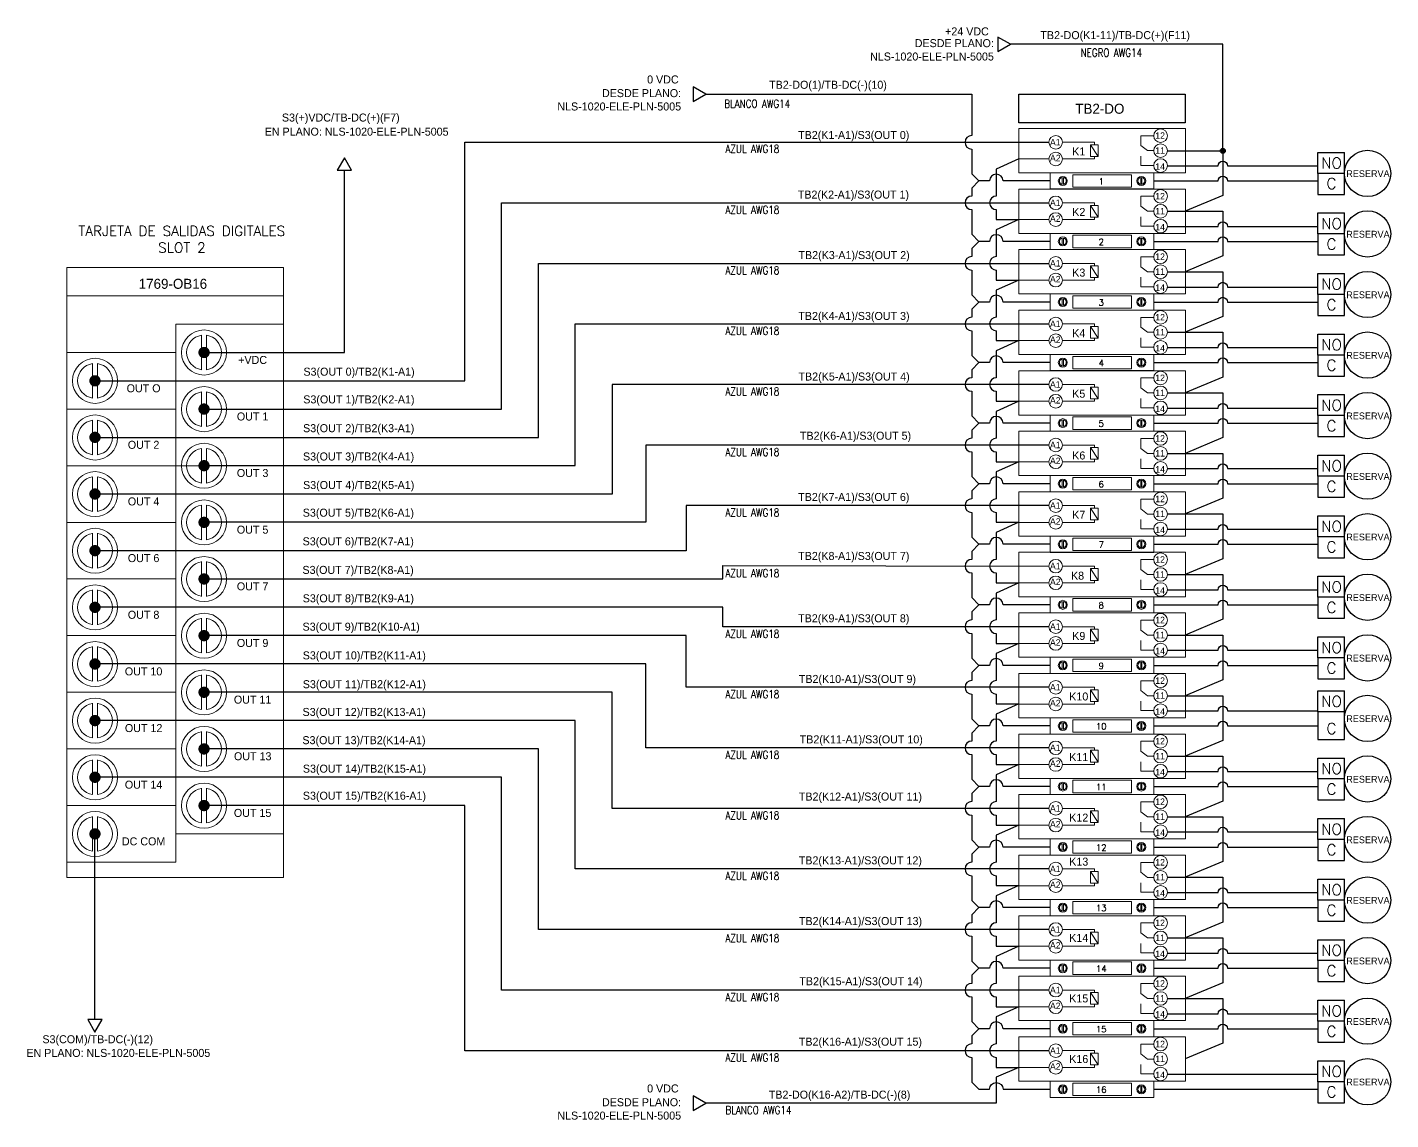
# Model space of a CAD drawing. Extents: x 4352 to 5089, y -353 to 153.
# Drawn here: x 4352.2 to 4624.8, y -65.3 to 152.9 of the extents above; entities that cross this region are included whole.
import ezdxf
from ezdxf.enums import TextEntityAlignment as Align

# ---------------------------------------------------------------- set-up
doc = ezdxf.new("R2010")
doc.units = 0
doc.header["$LTSCALE"] = 0.1
doc.header["$MEASUREMENT"] = 0
doc.layers.add('05-TEXTOS', color=7, linetype='Continuous')
for name, color, linetype, lineweight in [('EL-cables', 7, 'Continuous', 20), ('EL-componentes', 7, 'Continuous', 20), ('EL-titulos 3', 7, 'Continuous', 20), ('FO-Titulo', 7, 'Continuous', 40)]:
    doc.layers.add(name, color=color, linetype=linetype, lineweight=lineweight)
doc.styles.add('F1A', font='amir.shx')
doc.styles.add('ROMANS', font='romans.shx')

# ---------------------------------------------------------------- blocks, each defined once
blk = doc.blocks.new('Relé')
for p, q in [((4165.33, 2773.76), (4113.77, 2773.76)), ((4113.77, 2773.76), (4113.77, 2760.03)), ((4165.33, 2773.76), (4165.33, 2760.03)), ((4137.18, 2768.71), (4137.18, 2769.48)), ((4151.59, 2771.51), (4155.56, 2771.51)), ((4151.59, 2771.51), (4151.59, 2768.46)), ((4138.38, 2765.08), (4135.98, 2768.71)), ((4153.57, 2766.89), (4151.59, 2768.46)), ((4151.59, 2765.2), (4151.59, 2762.27)), ((4155.56, 2766.89), (4153.57, 2766.89)), ((4137.18, 2765.08), (4137.18, 2764.31)), ((4151.59, 2762.27), (4155.56, 2762.27)), ((4165.33, 2760.03), (4113.77, 2760.03))]:
    blk.add_line(p, q)
at = {"flags": 128}
for points in [[(4127.3, 2769.48), (4137.18, 2769.48)], [(4113.77, 2764.31), (4123.11, 2764.31)], [(4127.3, 2764.31), (4137.18, 2764.31)]]:
    blk.add_lwpolyline(points, dxfattribs=at)
blk.add_lwpolyline([(4138.38, 2765.08), (4138.38, 2768.71), (4135.98, 2768.71), (4135.98, 2765.08)], close=True)
for centre in [(4125.2, 2769.48), (4157.66, 2771.51), (4125.2, 2764.31), (4157.66, 2766.89), (4157.66, 2762.27)]:
    blk.add_circle(centre, 2.1)
at = {"char_height": 1.5, "width": 4.5655, "attachment_point": 2, "style": 'F1A'}
for s, insert in [('{\\H1.3333x;A\\H1x;1}', (4125.06, 2770.51)), ('{\\H1.3333x;12}', (4157.52, 2772.55)), ('{\\H1.3333x;A2}', (4125.06, 2765.6)), ('{\\H1.3333x;11}', (4157.52, 2767.93)), ('{\\H1.3333x;14}', (4157.52, 2762.97))]:
    blk.add_mtext(s, dxfattribs=dict(at, insert=insert))
blk = doc.blocks.new('A$C48F95723')
for p, q in [((0, 116.17), (0, 0)), ((0, 116.17), (43.3, 116.17)), ((43.3, 0), (43.3, 116.17)), ((43.3, 0), (43.3, 116.17)), ((21.8, 110.52), (21.8, 3.02)), ((43.3, 110.52), (21.8, 110.52)), ((26.92, 108.32), (26.92, 101.39)), ((27.94, 108.32), (27.94, 101.39)), ((21.8, 104.86), (0, 104.86)), ((5.12, 102.66), (5.12, 95.73)), ((6.15, 102.66), (6.15, 95.73)), ((26.92, 97), (26.92, 90.08)), ((27.94, 97), (27.94, 90.08)), ((5.12, 91.35), (5.12, 84.42)), ((6.15, 91.35), (6.15, 84.42)), ((26.92, 85.69), (26.92, 78.76)), ((27.94, 85.69), (27.94, 78.76)), ((5.12, 80.03), (5.12, 73.1)), ((6.15, 80.03), (6.15, 73.1)), ((26.92, 74.37), (26.92, 67.45)), ((27.94, 74.37), (27.94, 67.45)), ((5.12, 68.72), (5.12, 61.79)), ((6.15, 68.72), (6.15, 61.79)), ((26.92, 63.06), (26.92, 56.13)), ((27.94, 63.06), (27.94, 56.13)), ((5.12, 57.4), (5.12, 50.47)), ((6.15, 57.4), (6.15, 50.47)), ((26.92, 51.74), (26.92, 44.82)), ((27.94, 51.74), (27.94, 44.82)), ((5.12, 46.09), (5.12, 39.16)), ((6.15, 46.09), (6.15, 39.16)), ((26.92, 40.43), (26.92, 33.5)), ((27.94, 40.43), (27.94, 33.5)), ((5.12, 34.77), (5.12, 27.84)), ((6.15, 34.77), (6.15, 27.84)), ((26.92, 29.11), (26.92, 22.18)), ((27.94, 29.11), (27.94, 22.18)), ((5.12, 23.45), (5.12, 16.53)), ((6.15, 23.45), (6.15, 16.53)), ((26.92, 17.8), (26.92, 10.87)), ((27.94, 17.8), (27.94, 10.87)), ((5.12, 12.14), (5.12, 5.21)), ((6.15, 12.14), (6.15, 5.21))]:
    blk.add_line(p, q)
blk.add_lwpolyline([(43.3, 116.17), (0, 116.17), (0, 121.83), (43.3, 121.83)], close=True)
at = {"const_width": 1.13, "flags": 128}
for points in [[(26.87, 104.84, 1), (28, 104.84, 1)], [(5.07, 99.18, 1), (6.2, 99.18, 1)], [(26.87, 93.54, 1), (28, 93.54, 1)], [(5.07, 87.89, 1), (6.2, 87.89, 1)], [(26.87, 82.23, 1), (28, 82.23, 1)], [(5.07, 76.57, 1), (6.2, 76.57, 1)], [(26.87, 70.91, 1), (28, 70.91, 1)], [(5.07, 65.26, 1), (6.2, 65.26, 1)], [(26.87, 59.6, 1), (28, 59.6, 1)], [(5.07, 53.94, 1), (6.2, 53.94, 1)], [(26.87, 48.28, 1), (28, 48.28, 1)], [(5.07, 42.62, 1), (6.2, 42.62, 1)], [(26.87, 36.97, 1), (28, 36.97, 1)], [(5.07, 31.31, 1), (6.2, 31.31, 1)], [(26.87, 25.65, 1), (28, 25.65, 1)], [(5.07, 19.99, 1), (6.2, 19.99, 1)], [(26.87, 14.34, 1), (28, 14.34, 1)], [(5.07, 8.68, 1), (6.2, 8.68, 1)]]:
    blk.add_lwpolyline(points, format="xyb", close=True, dxfattribs=at)
at = {"flags": 128}
for points in [[(21.8, 99.18), (43.3, 99.18)], [(0, 93.54), (21.8, 93.54)], [(21.8, 87.89), (43.3, 87.89)], [(0, 82.23), (27.43, 82.23)], [(21.8, 76.57), (43.3, 76.57)], [(0, 70.91), (21.8, 70.91)], [(21.8, 65.26), (43.3, 65.26)], [(0, 59.6), (21.8, 59.6)], [(21.8, 53.94), (43.3, 53.94)], [(0, 48.28), (21.8, 48.28)], [(21.8, 42.62), (43.3, 42.62)], [(0, 36.97), (21.8, 36.97)], [(21.8, 31.31), (43.3, 31.31)], [(0, 25.65), (21.8, 25.65)], [(21.8, 19.99), (43.3, 19.99)], [(0, 14.33), (21.8, 14.33)], [(21.8, 8.68), (43.3, 8.68)], [(0, 3.02), (21.8, 3.02)], [(0, 0), (43.3, 0)]]:
    blk.add_lwpolyline(points, dxfattribs=at)
for centre in [(27.43, 104.84), (5.64, 99.18), (27.43, 93.52), (5.64, 87.86), (27.43, 82.21), (5.64, 76.55), (27.43, 70.89), (5.64, 65.23), (27.43, 59.58), (5.64, 53.92), (27.43, 48.26), (5.64, 42.6), (27.43, 36.94), (5.64, 31.29), (27.43, 25.63), (5.64, 19.97), (27.43, 14.31), (5.64, 8.66)]:
    blk.add_circle(centre, 4.5)
for centre, start, end in [((27.43, 104.84), 98.4296, 261.5704), ((27.43, 104.84), 278.4296, 81.5704), ((5.64, 99.18), 98.4296, 261.5704), ((5.64, 99.18), 278.4296, 81.5704), ((27.43, 93.52), 98.4296, 261.5704), ((27.43, 93.52), 278.4296, 81.5704), ((5.64, 87.86), 98.4296, 261.5704), ((5.64, 87.86), 278.4296, 81.5704), ((27.43, 82.21), 98.4296, 261.5704), ((27.43, 82.21), 278.4296, 81.5704), ((5.64, 76.55), 98.4296, 261.5704), ((5.64, 76.55), 278.4296, 81.5704), ((27.43, 70.89), 98.4296, 261.5704), ((27.43, 70.89), 278.4296, 81.5704), ((5.64, 65.23), 98.4296, 261.5704), ((5.64, 65.23), 278.4296, 81.5704), ((27.43, 59.58), 98.4296, 261.5704), ((27.43, 59.58), 278.4296, 81.5704), ((5.64, 53.92), 98.4296, 261.5704), ((5.64, 53.92), 278.4296, 81.5704), ((27.43, 48.26), 98.4296, 261.5704), ((27.43, 48.26), 278.4296, 81.5704), ((5.64, 42.6), 98.4296, 261.5704), ((5.64, 42.6), 278.4296, 81.5704), ((27.43, 36.94), 98.4296, 261.5704), ((27.43, 36.94), 278.4296, 81.5704), ((5.64, 31.29), 98.4296, 261.5704), ((5.64, 31.29), 278.4296, 81.5704), ((27.43, 25.63), 98.4296, 261.5704), ((27.43, 25.63), 278.4296, 81.5704), ((5.64, 19.97), 98.4296, 261.5704), ((5.64, 19.97), 278.4296, 81.5704), ((27.43, 14.31), 98.4296, 261.5704), ((27.43, 14.31), 278.4296, 81.5704), ((5.64, 8.66), 98.4296, 261.5704), ((5.64, 8.66), 278.4296, 81.5704)]:
    blk.add_arc(centre, 3.48, start, end)
at = {"layer": 'EL-titulos 3', "style": 'F1A'}
blk.add_text('1769-OB16', height=2, dxfattribs=at).set_placement((21.21, 117.56), align=Align.CENTER)
for s, p in [('+VDC', (37.14, 103.35)), ('OUT O', (15.35, 97.69)), ('OUT 1', (37.14, 92.06)), ('OUT 2', (15.35, 86.4)), ('OUT 3', (37.14, 80.77)), ('OUT 4', (15.35, 75.09)), ('OUT 5', (37.14, 69.45)), ('OUT 6', (15.35, 63.77)), ('OUT 7', (37.14, 58.13)), ('OUT 8', (15.35, 52.45)), ('OUT 9', (37.14, 46.82)), ('OUT 10', (15.35, 41.14)), ('OUT 11', (37.14, 35.5)), ('OUT 12', (15.36, 29.82)), ('OUT 13', (37.16, 24.19)), ('OUT 14', (15.35, 18.51)), ('OUT 15', (37.14, 12.87)), ('DC COM', (15.35, 7.19))]:
    blk.add_text(s, height=1.6, dxfattribs=at).set_placement(p, align=Align.MIDDLE_CENTER)
blk = doc.blocks.new('A$C5F34184E')
for p, q in [((-14.03, 0), (14.03, 0)), ((-14.03, 0), (-14.03, -4.38)), ((-10.78, -1.25), (-10.78, -3.12)), ((-10.5, -1.25), (-10.5, -3.12)), ((10.5, -1.25), (10.5, -3.12)), ((10.78, -1.25), (10.78, -3.12)), ((14.03, 0), (14.03, -4.38)), ((-14.03, -4.38), (14.03, -4.38))]:
    blk.add_line(p, q)
blk.add_lwpolyline([(-7.97, -0.51), (7.97, -0.51), (7.97, -3.87), (-7.97, -3.87)], close=True)
for centre in [(-10.64, -2.19), (10.64, -2.19)]:
    blk.add_circle(centre, 1.22)
for centre, start, end in [((-10.64, -2.19), 98.4296, 261.5704), ((-10.64, -2.19), 278.4296, 81.5704), ((10.64, -2.19), 98.4296, 261.5704), ((10.64, -2.19), 278.4296, 81.5704)]:
    blk.add_arc(centre, 0.941, start, end)

msp = doc.modelspace()

# ---------------------------------------------------------------- hatches: boundary and pattern name
at = {"layer": 'EL-cables', "lineweight": 25}
h = msp.add_hatch(color=256, dxfattribs=at)
h.dxf.hatch_style = 1
h.paths.add_polyline_path([(4591.69, 128.26, 1), (4590.69, 128.26, 1)])

# ---------------------------------------------------------------- linework, layer by layer
at = {"lineweight": 25}
for p, q in [((4610.16, 127.94), (4615.5, 127.94)), ((4610.16, 123.76), (4610.16, 127.94)), ((4610.16, 123.76), (4610.16, 127.94)), ((4615.5, 119.57), (4615.5, 127.94)), ((4615.52, 123.76), (4610.16, 123.76)), ((4615.52, 123.76), (4610.16, 123.76)), ((4610.16, 123.76), (4610.16, 119.57)), ((4615.52, 123.76), (4610.16, 123.76)), ((4615.52, 123.76), (4610.16, 123.76)), ((4610.16, 123.76), (4610.16, 119.57)), ((4610.16, 119.57), (4615.5, 119.57)), ((4610.16, 115.85), (4615.5, 115.85)), ((4610.16, 111.66), (4610.16, 115.85)), ((4610.16, 111.66), (4610.16, 115.85)), ((4615.5, 107.47), (4615.5, 115.85)), ((4615.52, 111.66), (4610.16, 111.66)), ((4615.52, 111.66), (4610.16, 111.66)), ((4610.16, 111.66), (4610.16, 107.47)), ((4615.52, 111.66), (4610.16, 111.66)), ((4615.52, 111.66), (4610.16, 111.66)), ((4610.16, 111.66), (4610.16, 107.47)), ((4610.16, 107.47), (4615.5, 107.47)), ((4610.16, 103.75), (4615.5, 103.75)), ((4610.16, 99.56), (4610.16, 103.75)), ((4610.16, 99.56), (4610.16, 103.75)), ((4615.5, 95.38), (4615.5, 103.75)), ((4615.52, 99.56), (4610.16, 99.56)), ((4615.52, 99.56), (4610.16, 99.56)), ((4610.16, 99.56), (4610.16, 95.38)), ((4615.52, 99.56), (4610.16, 99.56)), ((4615.52, 99.56), (4610.16, 99.56)), ((4610.16, 99.56), (4610.16, 95.38)), ((4610.16, 95.38), (4615.5, 95.38)), ((4610.16, 91.65), (4615.5, 91.65)), ((4610.16, 87.47), (4610.16, 91.65)), ((4610.16, 87.47), (4610.16, 91.65)), ((4615.5, 83.28), (4615.5, 91.65)), ((4615.52, 87.47), (4610.16, 87.47)), ((4615.52, 87.47), (4610.16, 87.47)), ((4610.16, 87.47), (4610.16, 83.28)), ((4615.52, 87.47), (4610.16, 87.47)), ((4615.52, 87.47), (4610.16, 87.47)), ((4610.16, 87.47), (4610.16, 83.28)), ((4610.16, 83.28), (4615.5, 83.28)), ((4610.16, 79.56), (4615.5, 79.56)), ((4610.16, 75.37), (4610.16, 79.56)), ((4610.16, 75.37), (4610.16, 79.56)), ((4615.5, 71.18), (4615.5, 79.56)), ((4615.52, 75.37), (4610.16, 75.37)), ((4615.52, 75.37), (4610.16, 75.37)), ((4610.16, 75.37), (4610.16, 71.18)), ((4615.52, 75.37), (4610.16, 75.37)), ((4615.52, 75.37), (4610.16, 75.37)), ((4610.16, 75.37), (4610.16, 71.18)), ((4610.16, 71.18), (4615.5, 71.18)), ((4610.16, 67.46), (4615.5, 67.46)), ((4610.16, 63.27), (4610.16, 67.46)), ((4610.16, 63.27), (4610.16, 67.46)), ((4615.5, 59.09), (4615.5, 67.46)), ((4615.52, 63.27), (4610.16, 63.27)), ((4615.52, 63.27), (4610.16, 63.27)), ((4610.16, 63.27), (4610.16, 59.09)), ((4615.52, 63.27), (4610.16, 63.27)), ((4615.52, 63.27), (4610.16, 63.27)), ((4610.16, 63.27), (4610.16, 59.09)), ((4610.16, 59.09), (4615.5, 59.09)), ((4610.16, 55.36), (4615.5, 55.36)), ((4610.16, 51.18), (4610.16, 55.36)), ((4610.16, 51.18), (4610.16, 55.36)), ((4615.5, 46.99), (4615.5, 55.36)), ((4615.52, 51.18), (4610.16, 51.18)), ((4615.52, 51.18), (4610.16, 51.18)), ((4610.16, 51.18), (4610.16, 46.99)), ((4615.52, 51.18), (4610.16, 51.18)), ((4615.52, 51.18), (4610.16, 51.18)), ((4610.16, 51.18), (4610.16, 46.99)), ((4610.16, 46.99), (4615.5, 46.99)), ((4610.16, 43.27), (4615.5, 43.27)), ((4610.16, 39.08), (4610.16, 43.27)), ((4610.16, 39.08), (4610.16, 43.27)), ((4615.5, 34.89), (4615.5, 43.27)), ((4615.52, 39.08), (4610.16, 39.08)), ((4615.52, 39.08), (4610.16, 39.08)), ((4610.16, 39.08), (4610.16, 34.89)), ((4615.52, 39.08), (4610.16, 39.08)), ((4615.52, 39.08), (4610.16, 39.08)), ((4610.16, 39.08), (4610.16, 34.89)), ((4610.16, 34.89), (4615.5, 34.89)), ((4610.16, 31.17), (4615.5, 31.17)), ((4610.16, 26.98), (4610.16, 31.17)), ((4610.16, 26.98), (4610.16, 31.17)), ((4615.5, 22.8), (4615.5, 31.17)), ((4615.52, 26.98), (4610.16, 26.98)), ((4615.52, 26.98), (4610.16, 26.98)), ((4610.16, 26.98), (4610.16, 22.8)), ((4615.52, 26.98), (4610.16, 26.98)), ((4615.52, 26.98), (4610.16, 26.98)), ((4610.16, 26.98), (4610.16, 22.8)), ((4610.16, 22.8), (4615.5, 22.8)), ((4610.16, 20.42), (4615.5, 20.42)), ((4610.16, 16.23), (4610.16, 20.42)), ((4610.16, 16.23), (4610.16, 20.42)), ((4615.5, 10.7), (4615.5, 20.42)), ((4615.52, 16.23), (4610.16, 16.23)), ((4615.52, 16.23), (4610.16, 16.23)), ((4615.52, 16.23), (4610.16, 16.23)), ((4615.52, 16.23), (4610.16, 16.23)), ((4610.16, 16.23), (4610.16, 10.7)), ((4610.16, 14.89), (4610.16, 10.7)), ((4610.16, 10.7), (4615.5, 10.7)), ((4610.16, 6.98), (4615.5, 6.98)), ((4610.16, 2.79), (4610.16, 6.98)), ((4610.16, 2.79), (4610.16, 6.98)), ((4615.5, -1.4), (4615.5, 6.98)), ((4615.52, 2.79), (4610.16, 2.79)), ((4615.52, 2.79), (4610.16, 2.79)), ((4610.16, 2.79), (4610.16, -1.4)), ((4615.52, 2.79), (4610.16, 2.79)), ((4615.52, 2.79), (4610.16, 2.79)), ((4610.16, 2.79), (4610.16, -1.4)), ((4610.16, -1.4), (4615.5, -1.4)), ((4610.16, -5.12), (4615.5, -5.12)), ((4610.16, -9.3), (4610.16, -5.12)), ((4610.16, -9.3), (4610.16, -5.12)), ((4615.5, -13.49), (4615.5, -5.12)), ((4615.52, -9.3), (4610.16, -9.3)), ((4615.52, -9.3), (4610.16, -9.3)), ((4610.16, -9.3), (4610.16, -13.49)), ((4615.52, -9.3), (4610.16, -9.3)), ((4615.52, -9.3), (4610.16, -9.3)), ((4610.16, -9.3), (4610.16, -13.49)), ((4610.16, -13.49), (4615.5, -13.49)), ((4610.16, -17.21), (4615.5, -17.21)), ((4610.16, -21.4), (4610.16, -17.21)), ((4610.16, -21.4), (4610.16, -17.21)), ((4615.5, -25.59), (4615.5, -17.21)), ((4615.52, -21.4), (4610.16, -21.4)), ((4615.52, -21.4), (4610.16, -21.4)), ((4610.16, -21.4), (4610.16, -25.59)), ((4615.52, -21.4), (4610.16, -21.4)), ((4615.52, -21.4), (4610.16, -21.4)), ((4610.16, -21.4), (4610.16, -25.59)), ((4610.16, -25.59), (4615.5, -25.59)), ((4610.16, -29.31), (4615.5, -29.31)), ((4610.16, -33.5), (4610.16, -29.31)), ((4610.16, -33.5), (4610.16, -29.31)), ((4615.5, -37.68), (4615.5, -29.31)), ((4615.52, -33.5), (4610.16, -33.5)), ((4615.52, -33.5), (4610.16, -33.5)), ((4610.16, -33.5), (4610.16, -37.68)), ((4615.52, -33.5), (4610.16, -33.5)), ((4615.52, -33.5), (4610.16, -33.5)), ((4610.16, -33.5), (4610.16, -37.68)), ((4610.16, -37.68), (4615.5, -37.68)), ((4610.16, -41.41), (4615.5, -41.41)), ((4610.16, -45.59), (4610.16, -41.41)), ((4610.16, -45.59), (4610.16, -41.41)), ((4615.5, -49.78), (4615.5, -41.41)), ((4615.52, -45.59), (4610.16, -45.59)), ((4615.52, -45.59), (4610.16, -45.59)), ((4610.16, -45.59), (4610.16, -49.78)), ((4615.52, -45.59), (4610.16, -45.59)), ((4615.52, -45.59), (4610.16, -45.59)), ((4610.16, -45.59), (4610.16, -49.78)), ((4610.16, -49.78), (4615.5, -49.78)), ((4610.16, -53.5), (4615.5, -53.5)), ((4610.16, -57.69), (4610.16, -53.5)), ((4610.16, -57.69), (4610.16, -53.5)), ((4615.5, -61.88), (4615.5, -53.5)), ((4615.52, -57.69), (4610.16, -57.69)), ((4615.52, -57.69), (4610.16, -57.69)), ((4610.16, -57.69), (4610.16, -61.88)), ((4615.52, -57.69), (4610.16, -57.69)), ((4615.52, -57.69), (4610.16, -57.69)), ((4610.16, -57.69), (4610.16, -61.88)), ((4610.16, -61.88), (4615.5, -61.88))]:
    msp.add_line(p, q, dxfattribs=at)
at = {"ltscale": 0.1}
for points in [[(4487.85, 139.59), (4541.02, 139.59), (4541.02, 131.32, 1), (4541.02, 128.61), (4541.02, 123.68), (4542.45, 122.25), (4541.02, 120.82), (4541.02, 119.23, 1), (4541.02, 116.52), (4541.02, 111.59), (4542.45, 110.16), (4541.02, 108.73), (4541.02, 107.13, 1), (4541.02, 104.42), (4541.02, 99.49), (4542.45, 98.06), (4541.02, 96.63), (4541.02, 95.03, 1), (4541.02, 92.32), (4541.02, 87.4), (4542.45, 85.96), (4541.02, 84.53), (4541.02, 82.94, 1), (4541.02, 80.23), (4541.02, 75.3), (4542.45, 73.87), (4541.02, 72.44), (4541.02, 70.84, 1), (4541.02, 68.13), (4541.02, 63.2), (4542.45, 61.77), (4541.02, 60.34), (4541.02, 58.74, 1), (4541.02, 56.03), (4541.02, 51.11), (4542.45, 49.68), (4541.02, 48.24), (4541.02, 46.65, 1), (4541.02, 43.94), (4541.02, 39.01), (4542.45, 37.58), (4541.02, 36.15), (4541.02, 34.55, 1), (4541.02, 31.84), (4541.02, 26.91), (4542.45, 25.48), (4541.02, 24.05), (4541.02, 22.46, 1), (4541.02, 19.75), (4541.02, 14.82), (4542.45, 13.39), (4541.02, 11.96), (4541.02, 10.36, 1), (4541.02, 7.65), (4541.02, 2.72), (4542.45, 1.29), (4541.02, -0.14), (4541.02, -1.74, 1), (4541.02, -4.45), (4541.02, -9.38), (4542.45, -10.81), (4541.02, -12.24), (4541.02, -13.83, 1), (4541.02, -16.54), (4541.02, -21.47), (4542.45, -22.9), (4541.02, -24.33), (4541.02, -25.93, 1), (4541.02, -28.64), (4541.02, -33.57), (4542.45, -35), (4541.02, -36.43), (4541.02, -38.03, 1), (4541.02, -40.74), (4541.02, -45.67), (4542.45, -47.1), (4541.02, -48.53), (4541.02, -50.12, 1), (4541.02, -52.83), (4541.02, -57.76), (4542.45, -59.19), (4544.56, -59.19, -1), (4547.27, -59.19), (4556.72, -59.19)], [(4556.72, 122.25), (4547.27, 122.25, 1), (4544.56, 122.25), (4542.45, 122.25)], [(4556.72, 110.16), (4547.27, 110.16, 1), (4544.56, 110.16), (4542.45, 110.16)], [(4556.72, 98.06), (4547.27, 98.06, 1), (4544.56, 98.06), (4542.45, 98.06)], [(4556.72, 85.96), (4547.27, 85.96, 1), (4544.56, 85.96), (4542.45, 85.96)], [(4556.72, 73.87), (4547.27, 73.87, 1), (4544.56, 73.87), (4542.45, 73.87)], [(4556.72, 61.77), (4547.27, 61.77, 1), (4544.56, 61.77), (4542.45, 61.77)], [(4556.72, 49.68), (4547.27, 49.68, 1), (4544.56, 49.68), (4542.45, 49.68)], [(4556.72, 37.58), (4547.27, 37.58, 1), (4544.56, 37.58), (4542.45, 37.58)], [(4556.72, 25.48), (4547.27, 25.48, 1), (4544.56, 25.48), (4542.45, 25.48)], [(4556.72, 13.39), (4547.27, 13.39, 1), (4544.56, 13.39), (4542.45, 13.39)], [(4556.72, 1.29), (4547.27, 1.29, 1), (4544.56, 1.29), (4542.45, 1.29)], [(4556.72, -10.81), (4547.27, -10.81, 1), (4544.56, -10.81), (4542.45, -10.81)], [(4556.72, -22.9), (4547.27, -22.9, 1), (4544.56, -22.9), (4542.45, -22.9)], [(4556.72, -35), (4547.27, -35, 1), (4544.56, -35), (4542.45, -35)], [(4556.72, -47.1), (4547.27, -47.1, 1), (4544.56, -47.1), (4542.45, -47.1)]]:
    msp.add_lwpolyline(points, format="xyb", dxfattribs=at)
for points in [[(4580.11, 116.21), (4591.19, 116.21), (4591.19, 107.26), (4583.7, 104.11)], [(4580.11, 104.11), (4591.19, 104.11), (4591.19, 95.16), (4583.7, 92.01)], [(4580.11, 92.01), (4591.19, 92.01), (4591.19, 83.06), (4583.7, 79.92)], [(4580.11, 79.92), (4591.19, 79.92), (4591.19, 70.97), (4583.7, 67.82)], [(4580.11, 67.82), (4591.19, 67.82), (4591.19, 58.87), (4583.7, 55.72)], [(4580.11, 55.72), (4591.19, 55.72), (4591.19, 46.78), (4583.7, 43.63)], [(4580.11, 43.63), (4591.19, 43.63), (4591.19, 34.68), (4583.7, 31.53)], [(4580.11, 31.53), (4591.19, 31.53), (4591.19, 22.58), (4583.7, 19.43)], [(4580.11, 19.43), (4591.19, 19.43), (4591.19, 10.49), (4583.7, 7.34)], [(4580.11, 7.34), (4591.19, 7.34), (4591.19, -1.61), (4583.7, -4.76)], [(4580.11, -4.76), (4591.19, -4.76), (4591.19, -13.71), (4583.7, -16.85)], [(4580.11, -16.85), (4591.19, -16.85), (4591.19, -25.8), (4583.7, -28.95)], [(4580.11, -28.95), (4591.19, -28.95), (4591.19, -37.9), (4583.7, -41.05)], [(4580.11, -41.05), (4591.19, -41.05), (4591.19, -50), (4583.7, -53.14)]]:
    msp.add_lwpolyline(points, dxfattribs=at)
at = {"lineweight": 25, "ltscale": 0.1}
msp.add_lwpolyline([(4556.45, 33.2), (4491.25, 33.2), (4491.25, 37.08), (4365.77, 37.08)], dxfattribs=at)
at = {"lineweight": 25}
for centre in [(4620.13, 123.76), (4620.13, 111.66), (4620.13, 99.56), (4620.13, 87.47), (4620.13, 75.37), (4620.13, 63.27), (4620.13, 51.18), (4620.13, 39.08), (4620.13, 26.98), (4620.13, 14.89), (4620.13, 2.79), (4620.13, -9.3), (4620.13, -21.4), (4620.13, -33.5), (4620.13, -45.59), (4620.13, -57.69)]:
    msp.add_circle(centre, 4.62, dxfattribs=at)
at = {"layer": 'EL-cables', "lineweight": 25}
for p, q in [((4439.67, 82.31), (4439.67, 129.97)), ((4439.67, 129.97), (4556.45, 129.97)), ((4365.77, 82.31), (4439.67, 82.31)), ((4365.77, -45.28), (4365.77, -8.19))]:
    msp.add_line(p, q, dxfattribs=at)
for points in [[(4590.69, 128.26), (4591.19, 128.26), (4591.19, 149.54), (4548.77, 149.54)], [(4580.1, 128.26), (4590.69, 128.26)], [(4591.19, 127.76), (4591.19, 119.35), (4583.7, 116.21)], [(4387.57, 87.97), (4415.62, 87.97), (4415.62, 124.38)], [(4556.45, 81.58), (4469.15, 81.58), (4469.15, 59.71), (4365.77, 59.71)], [(4556.45, 69.49), (4475.87, 69.49), (4475.87, 54.07), (4387.57, 54.07)], [(4556.45, 57.39), (4483.9, 57.39), (4483.9, 48.39), (4365.77, 48.39)], [(4387.57, 42.76), (4491.25, 42.76), (4491.26, 45.45), (4556.45, 45.29)], [(4556.45, 21.1), (4483.9, 21.1), (4483.9, 31.44), (4387.57, 31.42)], [(4556.45, 9), (4475.87, 9), (4475.87, 25.76), (4365.77, 25.76)], [(4556.45, -3.09), (4469.15, -3.09), (4469.15, 20.12), (4387.57, 20.12)], [(4556.45, -15.19), (4461.74, -15.19), (4461.74, 14.44), (4365.75, 14.44)], [(4556.45, -27.29), (4454.39, -27.29), (4454.39, 8.81), (4387.55, 8.81)], [(4556.45, -39.38), (4447.02, -39.38), (4447.02, 3.15), (4365.77, 3.15)], [(4556.45, -51.48), (4439.67, -51.48), (4439.67, -2.48), (4387.55, -2.48)], [(4580.1, -56.19), (4610.16, -56.19)], [(4577.4, -59.19), (4610.16, -59.19)]]:
    msp.add_lwpolyline(points, dxfattribs=at)
for points in [[(4550.42, 126.64), (4545.92, 124.61), (4545.92, 119.23, 1), (4545.92, 116.52), (4545.92, 114.54), (4550.42, 114.54), (4545.92, 112.51), (4545.92, 107.13, 1), (4545.92, 104.42), (4545.92, 102.44), (4550.42, 102.44), (4545.92, 100.41), (4545.92, 95.03, 1), (4545.92, 92.32), (4545.92, 90.35), (4550.42, 90.35), (4545.92, 88.32), (4545.92, 82.94, 1), (4545.92, 80.23), (4545.92, 78.25), (4550.42, 78.25), (4545.92, 76.22), (4545.92, 70.84, 1), (4545.92, 68.13), (4545.92, 66.15), (4550.42, 66.15), (4545.92, 64.12), (4545.92, 58.74, 1), (4545.92, 56.03), (4545.92, 54.06), (4550.42, 54.06), (4545.92, 52.03), (4545.92, 46.65, 1), (4545.92, 43.94), (4545.92, 41.96), (4550.42, 41.96), (4545.92, 39.93), (4545.92, 34.55, 1), (4545.92, 31.84), (4545.92, 29.86), (4550.42, 29.86), (4545.92, 27.83), (4545.92, 22.46, 1), (4545.92, 19.75), (4545.92, 17.77), (4550.42, 17.77), (4545.92, 15.74), (4545.92, 10.36, 1), (4545.92, 7.65), (4545.92, 5.67), (4550.42, 5.67), (4545.92, 3.64), (4545.92, -1.74, 1), (4545.92, -4.45), (4545.92, -6.42), (4550.42, -6.42), (4545.92, -8.45), (4545.92, -13.83, 1), (4545.92, -16.54), (4545.92, -18.52), (4550.42, -18.52), (4545.92, -20.55), (4545.92, -25.93, 1), (4545.92, -28.64), (4545.92, -30.62), (4550.42, -30.62), (4545.92, -32.65), (4545.92, -38.03, 1), (4545.92, -40.74), (4545.92, -42.71), (4550.42, -42.71), (4545.92, -44.74), (4545.92, -50.12, 1), (4545.92, -52.83), (4545.92, -54.81), (4550.42, -54.81), (4545.88, -56.75), (4545.91, -61.95), (4487.85, -61.95)], [(4580.1, 125.26), (4590.25, 125.26, -1), (4592.13, 125.26), (4610.16, 125.26)], [(4577.4, 122.25), (4590.25, 122.25, -1), (4592.13, 122.25), (4610.16, 122.25)], [(4580.1, 113.16), (4590.25, 113.16, -1), (4592.13, 113.16), (4610.16, 113.16)], [(4577.4, 110.16), (4590.25, 110.16, -1), (4592.13, 110.16), (4610.16, 110.16)], [(4580.1, 101.06), (4590.25, 101.06, -1), (4592.13, 101.06), (4610.16, 101.06)], [(4577.4, 98.06), (4590.25, 98.06, -1), (4592.13, 98.06), (4610.16, 98.06)], [(4580.1, 88.97), (4590.25, 88.97, -1), (4592.13, 88.97), (4610.16, 88.97)], [(4577.4, 85.96), (4590.25, 85.96, -1), (4592.13, 85.96), (4610.16, 85.96)], [(4580.1, 76.87), (4590.25, 76.87, -1), (4592.13, 76.87), (4610.16, 76.87)], [(4577.4, 73.87), (4590.25, 73.87, -1), (4592.13, 73.87), (4610.16, 73.87)], [(4580.1, 64.78), (4590.25, 64.78, -1), (4592.13, 64.78), (4610.16, 64.78)], [(4577.4, 61.77), (4590.25, 61.77, -1), (4592.13, 61.77), (4610.16, 61.77)], [(4580.1, 52.68), (4590.25, 52.68, -1), (4592.13, 52.68), (4610.16, 52.68)], [(4577.4, 49.68), (4590.25, 49.68, -1), (4592.13, 49.68), (4610.16, 49.68)], [(4580.1, 40.58), (4590.25, 40.58, -1), (4592.13, 40.58), (4610.16, 40.58)], [(4577.4, 37.58), (4590.25, 37.58, -1), (4592.13, 37.58), (4610.16, 37.58)], [(4580.1, 28.49), (4590.25, 28.49, -1), (4592.13, 28.49), (4610.16, 28.49)], [(4577.4, 25.48), (4590.25, 25.48, -1), (4592.13, 25.48), (4610.16, 25.48)], [(4580.1, 16.39), (4590.25, 16.39, -1), (4592.13, 16.39), (4610.16, 16.39)], [(4577.4, 13.39), (4590.25, 13.39, -1), (4592.13, 13.39), (4610.16, 13.39)], [(4580.1, 4.29), (4590.25, 4.29, -1), (4592.13, 4.29), (4610.16, 4.29)], [(4577.4, 1.29), (4590.25, 1.29, -1), (4592.13, 1.29), (4610.16, 1.29)], [(4580.1, -7.8), (4590.25, -7.8, -1), (4592.13, -7.8), (4610.16, -7.8)], [(4577.4, -10.81), (4590.25, -10.81, -1), (4592.13, -10.81), (4610.16, -10.81)], [(4580.1, -19.9), (4590.25, -19.9, -1), (4592.13, -19.9), (4610.16, -19.9)], [(4577.4, -22.9), (4590.25, -22.9, -1), (4592.13, -22.9), (4610.16, -22.9)], [(4580.1, -32), (4590.25, -32, -1), (4592.13, -32), (4610.16, -32)], [(4577.4, -35), (4590.25, -35, -1), (4592.13, -35), (4610.16, -35)], [(4580.1, -44.09), (4590.25, -44.09, -1), (4592.13, -44.09), (4610.16, -44.09)], [(4577.4, -47.1), (4590.25, -47.1, -1), (4592.13, -47.1), (4610.16, -47.1)]]:
    msp.add_lwpolyline(points, format="xyb", dxfattribs=at)
at = {"layer": 'EL-cables', "lineweight": 25, "flags": 128}
for points in [[(4387.57, 76.68), (4447.02, 76.68), (4447.02, 117.87), (4556.45, 117.87)], [(4365.77, 71.02), (4454.39, 71.02), (4454.39, 105.78), (4556.45, 105.78)], [(4387.57, 65.39), (4461.74, 65.39), (4461.74, 93.68), (4556.45, 93.68)]]:
    msp.add_lwpolyline(points, dxfattribs=at)
at = {"layer": 'EL-cables', "lineweight": 25}
msp.add_circle((4591.19, 128.26), 0.5, dxfattribs=at)
at = {"layer": 'EL-componentes', "lineweight": 25}
msp.add_lwpolyline([(4583.7, 139.58), (4583.7, 133.88), (4550.42, 133.88), (4550.42, 139.58), (4583.7, 139.58), (4583.7, 139.58)], dxfattribs=at)
at = {"layer": 'EL-titulos 3', "lineweight": 25}
for points in [[(4548.77, 149.54), (4546.25, 150.99), (4546.25, 148.09)], [(4487.85, 139.59), (4485.34, 141.04), (4485.34, 138.14)], [(4415.62, 126.89), (4414.17, 124.38), (4417.07, 124.38)], [(4365.77, -47.79), (4367.22, -45.28), (4364.32, -45.28)], [(4487.85, -61.95), (4485.34, -60.5), (4485.34, -63.4)]]:
    msp.add_lwpolyline(points, close=True, dxfattribs=at)

# ---------------------------------------------------------------- block references
at = {"layer": 'EL-componentes', "lineweight": 25, "xscale": 0.6455077042466628, "yscale": 0.6455077042466628, "zscale": 0.6455077042466628}
for p in [(1894.95, -1657.75), (1894.95, -1669.85), (1894.95, -1681.94), (1894.95, -1694.04), (1894.95, -1706.14), (1894.95, -1718.23), (1894.95, -1730.33), (1894.95, -1742.42), (1894.95, -1754.52), (1894.95, -1766.62), (1894.95, -1778.71), (1894.95, -1790.81), (1894.95, -1802.91), (1894.95, -1815), (1894.95, -1827.1), (1894.95, -1839.2)]:
    msp.add_blockref('Relé', p, dxfattribs=at)
at = {"layer": 'EL-componentes', "lineweight": 25, "ltscale": 0.1, "xscale": 0.7373835000000001, "yscale": 0.7373835000000001, "zscale": 0.7373835000000001}
for p in [(4567.06, 123.87), (4567.06, 111.77), (4567.06, 99.68), (4567.06, 87.58), (4567.06, 75.48), (4567.06, 63.39), (4567.06, 51.29), (4567.06, 39.19), (4567.06, 27.1), (4567.06, 15), (4567.06, 2.9), (4567.06, -9.19), (4567.06, -21.29), (4567.06, -33.39), (4567.06, -45.48), (4567.06, -57.58)]:
    msp.add_blockref('A$C5F34184E', p, dxfattribs=at)
at = {"layer": 'EL-componentes', "lineweight": 25}
msp.add_blockref('A$C48F95723', (4360.14, -16.86), dxfattribs=at)

# ---------------------------------------------------------------- texts
at = {"layer": '05-TEXTOS', "lineweight": 25, "style": 'ROMANS'}
for s, p in [('NO', (4612.92, 124.72)), ('C', (4612.92, 120.63)), ('NO', (4612.92, 112.62)), ('C', (4612.92, 108.53)), ('NO', (4612.92, 100.53)), ('C', (4612.92, 96.43)), ('NO', (4612.92, 88.43)), ('C', (4612.92, 84.34)), ('NO', (4612.92, 76.34)), ('C', (4612.92, 72.24)), ('NO', (4612.92, 64.24)), ('C', (4612.92, 60.14)), ('NO', (4612.92, 52.14)), ('C', (4612.92, 48.05)), ('NO', (4612.92, 40.05)), ('C', (4612.92, 35.95)), ('NO', (4612.92, 27.95)), ('C', (4612.92, 23.85)), ('NO', (4612.92, 17.19)), ('C', (4612.92, 11.76)), ('NO', (4612.92, 3.76)), ('C', (4612.92, -0.34)), ('NO', (4612.92, -8.34)), ('C', (4612.92, -12.44)), ('NO', (4612.92, -20.44)), ('C', (4612.92, -24.53)), ('NO', (4612.92, -32.53)), ('C', (4612.92, -36.63)), ('NO', (4612.92, -44.63)), ('C', (4612.92, -48.72)), ('NO', (4612.92, -56.73)), ('C', (4612.92, -60.82))]:
    msp.add_text(s, height=2.2, dxfattribs=at).set_placement(p, align=Align.CENTER)
at = {"layer": 'EL-titulos 3', "lineweight": 25, "style": 'F1A'}
for s, height, p in [('+24 VDC', 1.6, (4540.05, 151.32)), ('TB2-DO(K1-11)/TB-DC(+)(F11)', 1.6, (4569.68, 150.57)), ('0 VDC', 1.6, (4479.28, 141.72)), ('TB2-DO', 2, (4566.62, 135.67)), ('S3(+)VDC/TB-DC(+)(F7)', 1.6, (4414.9, 134.11)), ('TB2(K1-A1)/S3(OUT 0)', 1.6, (4517.42, 130.63)), ('RESERVA', 1.356, (4620.2, 123.02)), ('TB2(K2-A1)/S3(OUT 1)', 1.6, (4517.36, 118.72)), ('RESERVA', 1.356, (4620.2, 110.93)), ('TB2(K3-A1)/S3(OUT 2)', 1.6, (4517.5, 106.64)), ('RESERVA', 1.356, (4620.2, 98.83)), ('TB2(K4-A1)/S3(OUT 3)', 1.6, (4517.47, 94.48)), ('RESERVA', 1.356, (4620.2, 86.74)), ('S3(OUT 0)/TB2(K1-A1)', 1.6, (4418.55, 83.35)), ('TB2(K5-A1)/S3(OUT 4)', 1.6, (4517.5, 82.38)), ('S3(OUT 1)/TB2(K2-A1)', 1.6, (4418.52, 77.81)), ('S3(OUT 2)/TB2(K3-A1)', 1.6, (4418.48, 72.06)), ('RESERVA', 1.356, (4620.2, 74.64)), ('TB2(K6-A1)/S3(OUT 5)', 1.6, (4517.78, 70.56)), ('S3(OUT 3)/TB2(K4-A1)', 1.6, (4418.46, 66.41)), ('RESERVA', 1.356, (4620.2, 62.54)), ('S3(OUT 4)/TB2(K5-A1)', 1.6, (4418.48, 60.71)), ('TB2(K7-A1)/S3(OUT 6)', 1.6, (4517.44, 58.32)), ('S3(OUT 5)/TB2(K6-A1)', 1.6, (4418.42, 55.18)), ('RESERVA', 1.356, (4620.2, 50.45)), ('S3(OUT 6)/TB2(K7-A1)', 1.6, (4418.39, 49.46)), ('TB2(K8-A1)/S3(OUT 7)', 1.6, (4517.44, 46.54)), ('S3(OUT 7)/TB2(K8-A1)', 1.6, (4418.36, 43.75)), ('S3(OUT 8)/TB2(K9-A1)', 1.6, (4418.41, 38.08)), ('RESERVA', 1.356, (4620.2, 38.35)), ('TB2(K9-A1)/S3(OUT 8)', 1.6, (4517.43, 34.09)), ('S3(OUT 9)/TB2(K10-A1)', 1.6, (4418.97, 32.41)), ('S3(OUT 10)/TB2(K11-A1)', 1.6, (4419.6, 26.68)), ('RESERVA', 1.356, (4620.2, 26.25)), ('S3(OUT 11)/TB2(K12-A1)', 1.6, (4419.61, 20.92)), ('TB2(K10-A1)/S3(OUT 9)', 1.6, (4518.16, 21.97)), ('S3(OUT 12)/TB2(K13-A1)', 1.6, (4419.57, 15.38)), ('RESERVA', 1.356, (4620.2, 14.16)), ('S3(OUT 13)/TB2(K14-A1)', 1.6, (4419.54, 9.74)), ('TB2(K11-A1)/S3(OUT 10)', 1.6, (4518.93, 9.9)), ('S3(OUT 14)/TB2(K15-A1)', 1.6, (4419.63, 4.05)), ('RESERVA', 1.356, (4620.2, 2.06)), ('S3(OUT 15)/TB2(K16-A1)', 1.6, (4419.63, -1.35)), ('TB2(K12-A1)/S3(OUT 11)', 1.6, (4518.76, -1.52)), ('RESERVA', 1.356, (4620.2, -10.04)), ('TB2(K13-A1)/S3(OUT 12)', 1.6, (4518.75, -14.27)), ('RESERVA', 1.356, (4620.2, -22.13)), ('TB2(K14-A1)/S3(OUT 13)', 1.6, (4518.78, -26.39)), ('RESERVA', 1.356, (4620.2, -34.23)), ('TB2(K15-A1)/S3(OUT 14)', 1.6, (4518.87, -38.41)), ('RESERVA', 1.356, (4620.2, -46.33)), ('S3(COM)/TB-DC(-)(12)', 1.6, (4366.32, -50)), ('TB2(K16-A1)/S3(OUT 15)', 1.6, (4518.76, -50.48)), ('RESERVA', 1.356, (4620.2, -58.42)), ('0 VDC', 1.6, (4479.28, -59.83)), ('TB2-DO(K16-A2)/TB-DC(-)(8)', 1.6, (4514.59, -61.06))]:
    msp.add_text(s, height=height, dxfattribs=at).set_placement(p, align=Align.CENTER)
at = {"layer": 'EL-titulos 3', "lineweight": 25, "style": 'ROMANS', "width": 0.8}
msp.add_text('NEGRO AWG14', height=1.6, dxfattribs=at).set_placement((4568.91, 147.07), align=Align.CENTER)
at = {"layer": 'EL-titulos 3', "lineweight": 25, "style": 'F1A'}
msp.add_text('TB2-DO(1)/TB-DC(-)(10)', height=1.6, dxfattribs=at).set_placement((4500.51, 140.66))
at = {"layer": 'EL-titulos 3', "lineweight": 25, "style": 'ROMANS', "width": 0.8}
for s, p in [('BLANCO AWG14', (4491.55, 136.88)), ('AZUL AWG18', (4491.8, 127.85)), ('AZUL AWG18', (4491.8, 115.68)), ('AZUL AWG18', (4491.8, 103.59)), ('AZUL AWG18', (4491.8, 91.49)), ('AZUL AWG18', (4491.8, 79.4)), ('AZUL AWG18', (4491.8, 67.3)), ('AZUL AWG18', (4491.8, 55.2)), ('AZUL AWG18', (4491.8, 43.11)), ('AZUL AWG18', (4491.8, 30.98)), ('AZUL AWG18', (4491.8, 18.91)), ('AZUL AWG18', (4491.8, 6.82)), ('AZUL AWG18', (4491.8, -5.28)), ('AZUL AWG18', (4491.8, -17.38)), ('AZUL AWG18', (4491.8, -29.81)), ('AZUL AWG18', (4491.8, -41.57)), ('AZUL AWG18', (4491.8, -53.66)), ('BLANCO AWG14', (4491.8, -64.14))]:
    msp.add_text(s, height=1.6, dxfattribs=at).set_placement(p)
at = {"layer": 'EL-titulos 3', "lineweight": 25, "char_height": 1.6, "style": 'F1A'}
for s, insert, width, attachment_point in [('\\pxqr;DESDE PLANO: NLS-1020-ELE-PLN-5005 ', (4508.98, 150.57), 36.4521, 1), ('\\pxqr;DESDE PLANO: NLS-1020-ELE-PLN-5005 ', (4446.47, 140.59), 36.4521, 1), ('\\pxql;EN PLANO: NLS-1020-ELE-PLN-5005 ', (4399.7, 132.89), 36.4521, 1), ('K1', (4562.4, 128.93), 2.9847, 2), ('K2', (4562.4, 116.84), 2.9847, 2), ('K3', (4562.4, 104.74), 2.9847, 2), ('K4', (4562.4, 92.64), 2.9847, 2), ('K5', (4562.4, 80.55), 2.9847, 2), ('K6', (4562.4, 68.21), 2.9847, 2), ('K7', (4562.4, 56.36), 2.9847, 2), ('K8', (4562.16, 44.2), 2.9847, 2), ('K9', (4562.4, 32.16), 2.9847, 2), ('K10', (4562.4, 20.07), 2.9847, 2), ('K11', (4562.4, 7.97), 2.9847, 2), ('K12', (4562.4, -4.13), 2.9847, 2), ('K13', (4562.4, -12.92), 2.9847, 2), ('K14', (4562.4, -28.15), 2.9847, 2), ('K15', (4562.4, -40.24), 2.9847, 2), ('\\pxql;EN PLANO: NLS-1020-ELE-PLN-5005 ', (4352.07, -51.13), 36.4521, 1), ('K16', (4562.4, -52.35), 2.9847, 2), ('\\pxqr;DESDE PLANO: NLS-1020-ELE-PLN-5005 ', (4446.47, -60.98), 36.4521, 1)]:
    msp.add_mtext(s, dxfattribs=dict(at, insert=insert, width=width, attachment_point=attachment_point))
at = {"layer": 'EL-titulos 3', "lineweight": 25, "insert": (4383.14, 110.59), "char_height": 2, "attachment_point": 5, "style": 'ROMANS'}
msp.add_mtext_dynamic_manual_height_columns('TARJETA DE SALIDAS DIGITALES\\PSLOT 2', width=61.6343, gutter_width=12.5, heights=[0], dxfattribs=at)
at = {"layer": 'FO-Titulo', "linetype": 'Continuous', "lineweight": 25, "style": 'ROMANS'}
for s, p in [('1', (4566.89, 121.54)), ('2', (4566.89, 109.44)), ('3', (4566.89, 97.34)), ('4', (4566.89, 85.25)), ('5', (4566.89, 73.15)), ('6', (4566.89, 61.05)), ('7', (4566.89, 48.96)), ('8', (4566.89, 36.86)), ('9', (4566.89, 24.76)), ('10', (4566.89, 12.67)), ('11', (4566.89, 0.57)), ('12', (4566.89, -11.53)), ('13', (4566.89, -23.62)), ('14', (4566.89, -35.72)), ('15', (4566.89, -47.81)), ('16', (4566.89, -59.91))]:
    msp.add_text(s, height=1.25, dxfattribs=at).set_placement(p, align=Align.CENTER)

doc.saveas('drawing.dxf')
